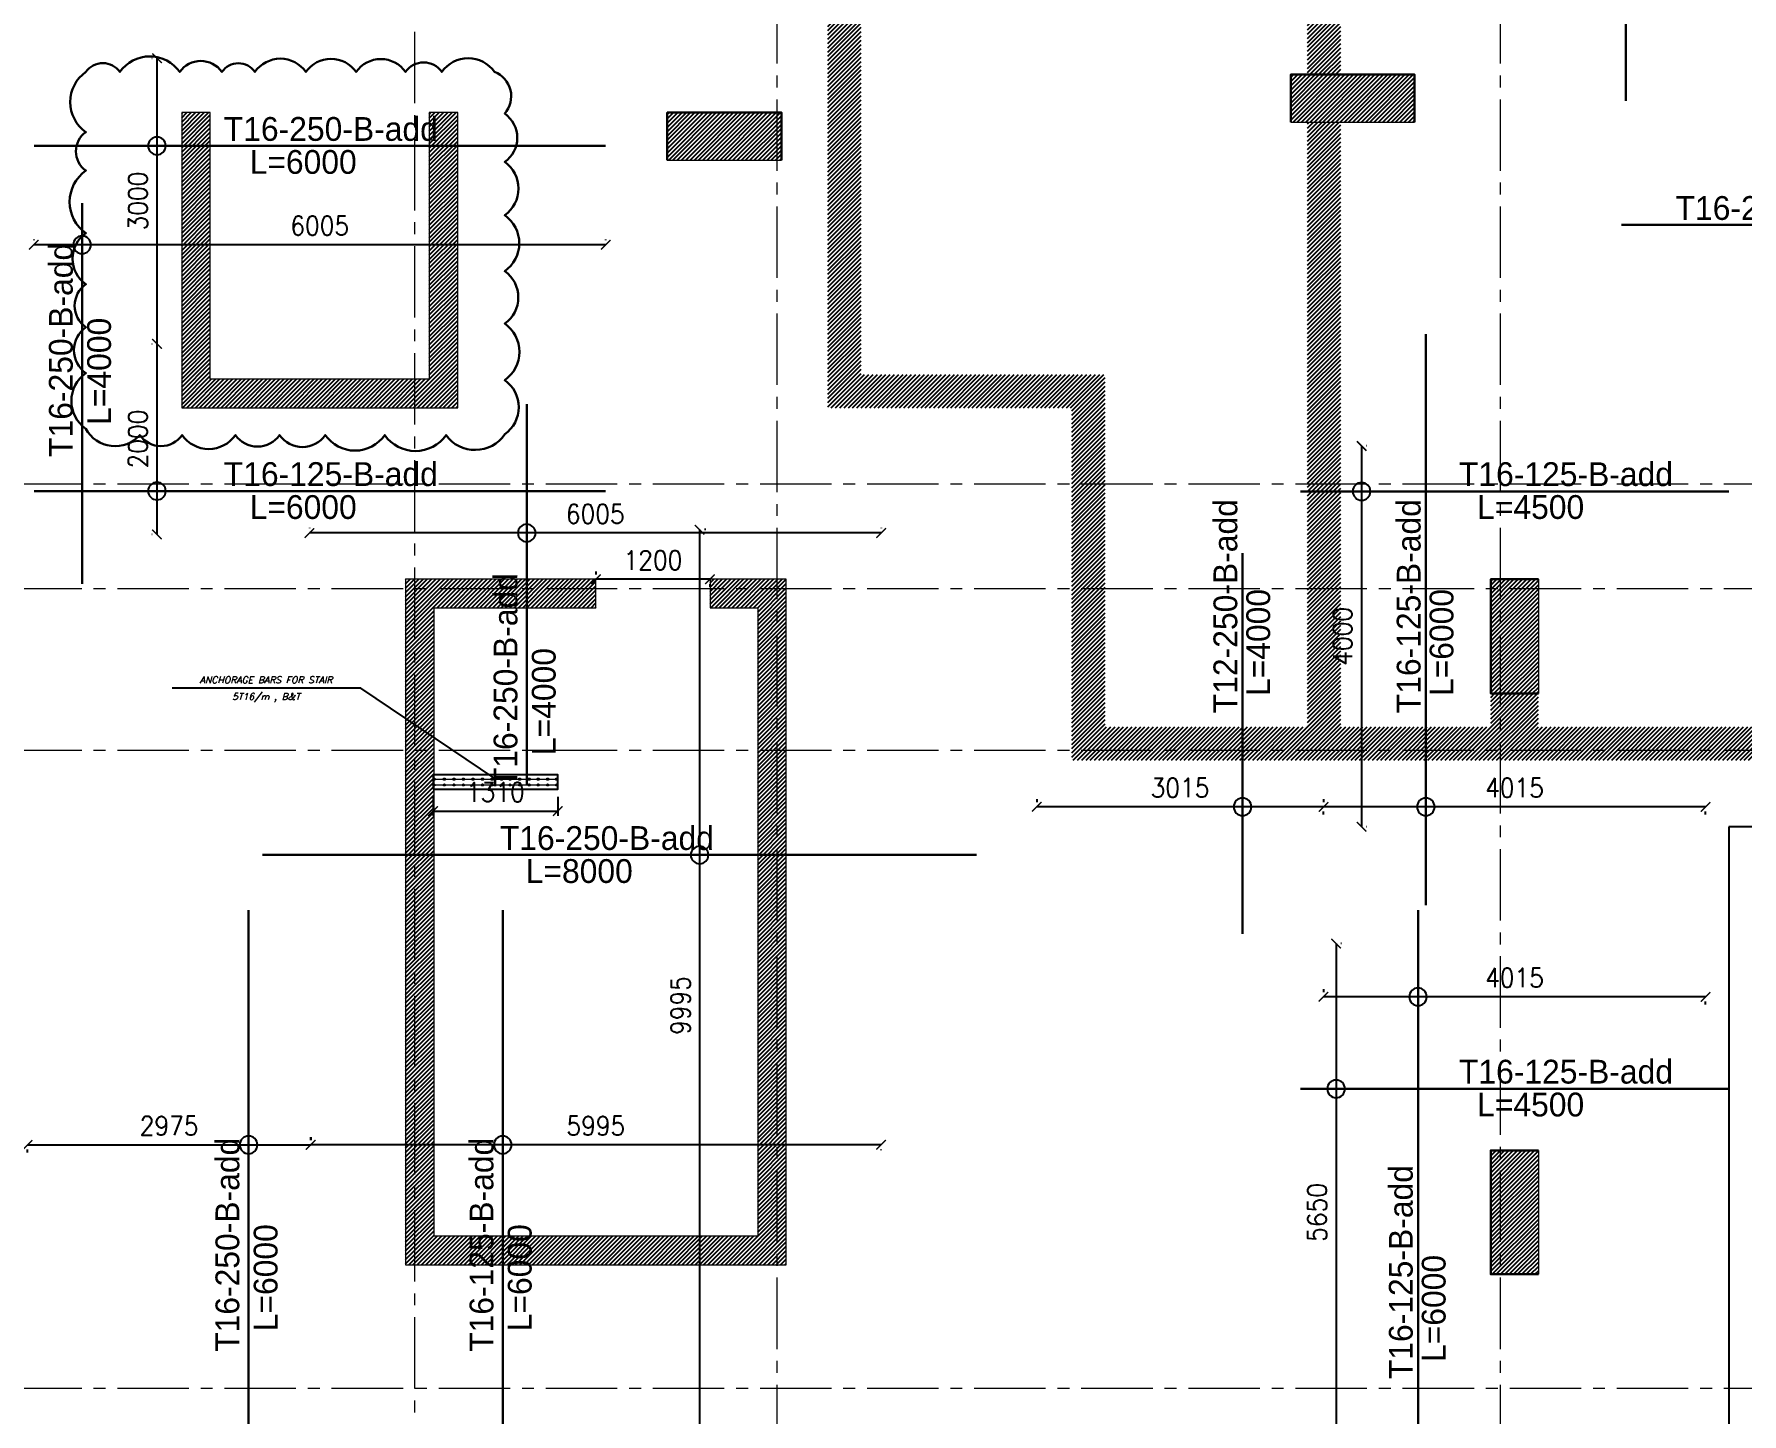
# Model space of a CAD drawing. Header units: millimetres. Extents: x -967280 to 3852, y 2833 to 1955156.
# Drawn here: x -728629 to -710691, y 386972 to 401462 of the extents above; entities that cross this region are included whole.
import ezdxf
from ezdxf.enums import TextEntityAlignment as Align

# ---------------------------------------------------------------- set-up
doc = ezdxf.new("R2010")
doc.units = ezdxf.units.MM
doc.header["$LTSCALE"] = 1000
doc.header["$PDMODE"] = 35
doc.header["$PDSIZE"] = 25
for name, pattern in [('$0$DASHED2', [0.375, 0.25, -0.125]), ('Columns_Structural070816$0$CENTER2', [1.125, 0.75, -0.125, 0.125, -0.125]), ('HRZN_Line-Ptrn-Sold', [9144001.0, 9144000.0, -1]), ('Overhead', [3.96875, 2.38125, -1.5875])]:
    doc.linetypes.add(name, pattern=pattern)
for name, color, linetype, lineweight in [('00-EG-Text', 3, 'Continuous', 0), ('A-STAIR', 1, 'HRZN_Line-Ptrn-Sold', 13), ('S - column', 6, 'Continuous', 60), ('ST-000-AXIS', 9, 'Columns_Structural070816$0$CENTER2', 9), ('ST-203-SLAB-TXT', 7, 'Continuous', 30), ('ST-RFT-BOT', 2, '$0$DASHED2', 30)]:
    doc.layers.add(name, color=color, linetype=linetype, lineweight=lineweight)
for name, color, linetype in [('_N-DIM 3', 7, 'Continuous'), ('B05-FIRST FLOOR PLAN$0$STR_ROOF RFT$0$S-SYMB', 30, 'Continuous'), ('DXF BEAMS', 40, 'Continuous'), ('R.C. footing', 4, 'Continuous'), ('S - col hach', 1, 'Continuous'), ('S -Beams', 2, 'Continuous')]:
    doc.layers.add(name, color=color, linetype=linetype)
doc.styles.add('B05-FIRST FLOOR PLAN$0$T25-100', font='STENCIL.shx', dxfattribs={"height": 250})
doc.styles.add('E', font='ITALICC.shx')
doc.styles.add('TUNELNO', font='romans.shx', dxfattribs={"width": 0.9})
doc.dimstyles.new('Copy(2) of DSEC', dxfattribs={"dimtxt": 200, "dimasz": 100, "dimexe": 50, "dimexo": 80, "dimgap": 100, "dimtad": 1, "dimdec": 0, "dimrnd": 5, "dimzin": 0, "dimdsep": 46, "dimtxsty": 'TUNELNO', "dimblk": 'ARCHTICK', "dimcen": 0.09, "dimclrd": 1, "dimclre": 1, "dimclrt": 3, "dimadec": 0, "dimazin": 0, "dimtfac": 0.78125, "dimtdec": 0, "dimtix": 1, "dimtmove": 2, "dimatfit": 3, "dimldrblk": 'ARCHTICK', "dimfxl": 1, "dimtolj": 1, "dimtzin": 0, "dimarcsym": 0})
pattern_1 = [(45, (193250.144, -596912.31), (-22.4506403, 22.4506403), [])]

# ---------------------------------------------------------------- blocks, each defined once
blk = doc.blocks.new('FROM FOUNDATION TO UPPER LOWER BASEMENT_COLUMNS(new2)')
at = {"layer": 'S - col hach'}
h = blk.add_hatch(dxfattribs=at)
h.set_pattern_fill('ANSI31', color=256, scale=10)
h.set_pattern_definition([(45, (172750.148, -603312.31), (-22.4506403, 22.4506403), [])])
h.paths.add_polyline_path([(443599, 623740), (443599, 624240), (442299, 624240), (442299, 623740)])
h = blk.add_hatch(dxfattribs=at)
h.set_pattern_fill('ANSI31', color=256, scale=10)
h.set_pattern_definition(pattern_1)
h.paths.add_polyline_path([(433249, 623840), (433249, 621040), (430949, 621040), (430949, 623840), (430649, 623840), (430649, 620740), (433549, 620740), (433549, 623840)])
h = blk.add_hatch(dxfattribs=at)
h.set_pattern_fill('ANSI31', color=256, scale=10)
h.set_pattern_definition([(45, (167000.147, -603712.31), (-22.4506403, 22.4506403), [])])
h.paths.add_polyline_path([(436456, 623340), (436949, 623340), (436949, 623840), (435749, 623840), (435749, 623340)])
h = blk.add_hatch(dxfattribs=at)
h.set_pattern_fill('ANSI31', color=256, scale=10)
h.set_pattern_definition([(45, (907727.56, 223202.353), (-22.4506403, 22.4506403), [])])
h.paths.add_polyline_path([(436699, 618640), (436699, 612040), (433299, 612040), (433299, 618640), (434999, 618640), (434999, 618940), (432999, 618940), (432999, 611740), (436999, 611740), (436999, 618940), (436199, 618940), (436199, 618640)])
h = blk.add_hatch(dxfattribs=at)
h.set_pattern_fill('ANSI31', color=256, scale=10)
h.set_pattern_definition([(45, (-119733.897, -851549.915), (-22.4506403, 22.4506403), [])])
h.paths.add_polyline_path([(444899, 618940), (444399, 618940), (444399, 617740), (444899, 617740)])
h = blk.add_hatch(dxfattribs=at)
h.set_pattern_fill('ANSI31', color=256, scale=10)
h.set_pattern_definition(pattern_1)
h.paths.add_polyline_path([(444899, 611640), (444899, 612940), (444399, 612940), (444399, 611640)])
at = {"layer": 'S - column', "lineweight": 15}
for points in [[(442299, 623740), (443599, 623740), (443599, 624240), (442299, 624240)], [(433249, 623840), (433249, 621040), (430949, 621040), (430949, 623840), (430649, 623840), (430649, 620740), (433549, 620740), (433549, 623840)], [(435749, 623340), (436949, 623340), (436949, 623840), (435749, 623840)], [(436699, 612040), (433299, 612040), (433299, 618640), (434999, 618640), (434999, 618940), (432999, 618940), (432999, 611740), (436999, 611740), (436999, 618940), (436199, 618940), (436199, 618640), (436699, 618640)], [(444399, 617740), (444399, 618940), (444899, 618940), (444899, 617740)], [(444399, 611640), (444399, 612940), (444899, 612940), (444899, 611640)]]:
    blk.add_lwpolyline(points, close=True, dxfattribs=at)
at = {"layer": 'ST-RFT-BOT', "color": 7, "linetype": 'Continuous', "ltscale": 30}
for points in [[(443599, 623740), (443599, 624240), (442299, 624240), (442299, 623740)], [(435749, 623340), (435749, 623840), (436949, 623840), (436949, 623340)], [(444899, 618940), (444399, 618940), (444399, 617740), (444899, 617740)], [(444899, 612940), (444399, 612940), (444399, 611640), (444899, 611640)]]:
    blk.add_lwpolyline(points, dxfattribs=at)
blk = doc.blocks.new('_ArchTick')
at = {"color": 0, "linetype": 'ByBlock', "const_width": 0.15}
blk.add_lwpolyline([(-0.5, -0.5), (0.5, 0.5)], dxfattribs=at)
blk = doc.blocks.new('*D237')
at = {"layer": '_N-DIM 3', "color": 1, "lineweight": -2, "transparency": 16777216}
for p, q in [((-721639, 396258), (-721639, 386262)), ((-721573, 396258), (-721589, 396258)), ((-721713, 386262), (-721689, 386262))]:
    blk.add_line(p, q, dxfattribs=at)
at = {"layer": 'Defpoints', "color": 0, "transparency": 16777216}
for p in [(-721653, 396258), (-721639, 386262), (-721633, 386262)]:
    blk.add_point(p, dxfattribs=at)
at = {"layer": '_N-DIM 3', "color": 1, "lineweight": -2, "transparency": 16777216, "xscale": 100, "yscale": 100, "zscale": 100}
for p, rotation in [((-721639, 396258), 90), ((-721639, 386262), 270)]:
    blk.add_blockref('_ArchTick', p, dxfattribs=dict(at, rotation=rotation))
at = {"layer": '_N-DIM 3', "color": 3, "transparency": 16777216, "insert": (-721839, 391260), "char_height": 200, "attachment_point": 5, "rotation": 90, "style": 'TUNELNO'}
blk.add_mtext('\\A1;9995', dxfattribs=at)
blk = doc.blocks.new('*D238')
at = {"layer": '_N-DIM 3', "color": 1, "lineweight": -2, "transparency": 16777216}
for p, q in [((-727394, 398209), (-727389, 398209)), ((-727339, 398209), (-727339, 396209)), ((-727394, 396209), (-727389, 396209))]:
    blk.add_line(p, q, dxfattribs=at)
at = {"layer": 'Defpoints', "color": 0, "transparency": 16777216}
for p in [(-727314, 398209), (-727339, 396209), (-727314, 396209)]:
    blk.add_point(p, dxfattribs=at)
at = {"layer": '_N-DIM 3', "color": 1, "lineweight": -2, "transparency": 16777216, "xscale": 100, "yscale": 100, "zscale": 100}
for p, rotation in [((-727339, 398209), 90), ((-727339, 396209), 270)]:
    blk.add_blockref('_ArchTick', p, dxfattribs=dict(at, rotation=rotation))
at = {"layer": '_N-DIM 3', "color": 3, "transparency": 16777216, "insert": (-727539, 397209), "char_height": 200, "attachment_point": 5, "rotation": 90, "style": 'TUNELNO'}
blk.add_mtext('\\A1;2000', dxfattribs=at)
blk = doc.blocks.new('*D244')
at = {"layer": '_N-DIM 3', "color": 1, "lineweight": -2, "ltscale": 30, "transparency": 16777216}
for p, q in [((-725726, 389877), (-725726, 389847)), ((-719732, 389797), (-725726, 389797)), ((-719732, 389742), (-719732, 389747))]:
    blk.add_line(p, q, dxfattribs=at)
at = {"layer": 'Defpoints', "color": 0, "ltscale": 30, "transparency": 16777216}
for p in [(-725726, 389797), (-725726, 389797), (-719732, 389822)]:
    blk.add_point(p, dxfattribs=at)
at = {"layer": '_N-DIM 3', "color": 1, "lineweight": -2, "ltscale": 30, "transparency": 16777216, "xscale": 100, "yscale": 100, "zscale": 100, "rotation": 180}
blk.add_blockref('_ArchTick', (-725726, 389797), dxfattribs=at)
at = {"layer": '_N-DIM 3', "color": 1, "lineweight": -2, "ltscale": 30, "transparency": 16777216, "xscale": 100, "yscale": 100, "zscale": 100}
blk.add_blockref('_ArchTick', (-719732, 389797), dxfattribs=at)
at = {"layer": '_N-DIM 3', "color": 3, "ltscale": 30, "transparency": 16777216, "insert": (-722729, 389997), "char_height": 200, "attachment_point": 5, "style": 'TUNELNO'}
blk.add_mtext('\\A1;5995', dxfattribs=at)
blk = doc.blocks.new('*D252')
at = {"layer": '_N-DIM 3', "color": 1, "lineweight": -2, "ltscale": 30, "transparency": 16777216}
for p, q in [((-725738, 396278), (-725738, 396273)), ((-719732, 396278), (-719732, 396273)), ((-719732, 396223), (-725738, 396223))]:
    blk.add_line(p, q, dxfattribs=at)
at = {"layer": 'Defpoints', "color": 0, "ltscale": 30, "transparency": 16777216}
for p in [(-725738, 396223), (-725738, 396198), (-719732, 396198)]:
    blk.add_point(p, dxfattribs=at)
at = {"layer": '_N-DIM 3', "color": 1, "lineweight": -2, "ltscale": 30, "transparency": 16777216, "xscale": 100, "yscale": 100, "zscale": 100, "rotation": 180}
blk.add_blockref('_ArchTick', (-725738, 396223), dxfattribs=at)
at = {"layer": '_N-DIM 3', "color": 1, "lineweight": -2, "ltscale": 30, "transparency": 16777216, "xscale": 100, "yscale": 100, "zscale": 100}
blk.add_blockref('_ArchTick', (-719732, 396223), dxfattribs=at)
at = {"layer": '_N-DIM 3', "color": 3, "ltscale": 30, "transparency": 16777216, "insert": (-722735, 396423), "char_height": 200, "attachment_point": 5, "style": 'TUNELNO'}
blk.add_mtext('\\A1;6005', dxfattribs=at)
blk = doc.blocks.new('*D309')
at = {"layer": '_N-DIM 3', "color": 1, "lineweight": -2, "transparency": 16777216}
for p, q in [((-714953, 391912), (-714953, 386262)), ((-714898, 391912), (-714903, 391912)), ((-714898, 386262), (-714903, 386262))]:
    blk.add_line(p, q, dxfattribs=at)
at = {"layer": 'Defpoints', "color": 0, "transparency": 16777216}
for p in [(-714978, 391912), (-714978, 386262), (-714953, 386262)]:
    blk.add_point(p, dxfattribs=at)
at = {"layer": '_N-DIM 3', "color": 1, "lineweight": -2, "transparency": 16777216, "xscale": 100, "yscale": 100, "zscale": 100}
for p, rotation in [((-714953, 391912), 90), ((-714953, 386262), 270)]:
    blk.add_blockref('_ArchTick', p, dxfattribs=dict(at, rotation=rotation))
at = {"layer": '_N-DIM 3', "color": 3, "transparency": 16777216, "insert": (-715153, 389087), "char_height": 200, "attachment_point": 5, "rotation": 90, "style": 'TUNELNO'}
blk.add_mtext('\\A1;5650', dxfattribs=at)
blk = doc.blocks.new('*D310')
at = {"layer": '_N-DIM 3', "color": 1, "lineweight": -2, "ltscale": 30, "transparency": 16777216}
for p, q in [((-715085, 391432), (-715085, 391402)), ((-711072, 391352), (-715085, 391352)), ((-711072, 391272), (-711072, 391302))]:
    blk.add_line(p, q, dxfattribs=at)
at = {"layer": 'Defpoints', "color": 0, "ltscale": 30, "transparency": 16777216}
for p in [(-715085, 391352), (-715085, 391352), (-711072, 391352)]:
    blk.add_point(p, dxfattribs=at)
at = {"layer": '_N-DIM 3', "color": 1, "lineweight": -2, "ltscale": 30, "transparency": 16777216, "xscale": 100, "yscale": 100, "zscale": 100, "rotation": 180}
blk.add_blockref('_ArchTick', (-715085, 391352), dxfattribs=at)
at = {"layer": '_N-DIM 3', "color": 1, "lineweight": -2, "ltscale": 30, "transparency": 16777216, "xscale": 100, "yscale": 100, "zscale": 100}
blk.add_blockref('_ArchTick', (-711072, 391352), dxfattribs=at)
at = {"layer": '_N-DIM 3', "color": 3, "ltscale": 30, "transparency": 16777216, "insert": (-713079, 391552), "char_height": 200, "attachment_point": 5, "style": 'TUNELNO'}
blk.add_mtext('\\A1;4015', dxfattribs=at)
blk = doc.blocks.new('*D314')
at = {"layer": '_N-DIM 3', "color": 1, "lineweight": -2, "ltscale": 30, "transparency": 16777216}
for p, q in [((-728632, 399305), (-728632, 399300)), ((-722626, 399305), (-722626, 399300)), ((-722626, 399250), (-728632, 399250))]:
    blk.add_line(p, q, dxfattribs=at)
at = {"layer": 'Defpoints', "color": 0, "ltscale": 30, "transparency": 16777216}
for p in [(-728632, 399250), (-728632, 399225), (-722626, 399225)]:
    blk.add_point(p, dxfattribs=at)
at = {"layer": '_N-DIM 3', "color": 1, "lineweight": -2, "ltscale": 30, "transparency": 16777216, "xscale": 100, "yscale": 100, "zscale": 100, "rotation": 180}
blk.add_blockref('_ArchTick', (-728632, 399250), dxfattribs=at)
at = {"layer": '_N-DIM 3', "color": 1, "lineweight": -2, "ltscale": 30, "transparency": 16777216, "xscale": 100, "yscale": 100, "zscale": 100}
blk.add_blockref('_ArchTick', (-722626, 399250), dxfattribs=at)
at = {"layer": '_N-DIM 3', "color": 3, "ltscale": 30, "transparency": 16777216, "insert": (-725629, 399450), "char_height": 200, "attachment_point": 5, "style": 'TUNELNO'}
blk.add_mtext('\\A1;6005', dxfattribs=at)
blk = doc.blocks.new('*D330')
at = {"layer": '_N-DIM 3', "color": 1, "lineweight": -2, "ltscale": 30, "transparency": 16777216}
for p, q in [((-728698, 389797), (-725724, 389797)), ((-725724, 389877), (-725724, 389847)), ((-728698, 389717), (-728698, 389747))]:
    blk.add_line(p, q, dxfattribs=at)
at = {"layer": 'Defpoints', "color": 0, "ltscale": 30, "transparency": 16777216}
for p in [(-728698, 389797), (-725724, 389797), (-725724, 389797)]:
    blk.add_point(p, dxfattribs=at)
at = {"layer": '_N-DIM 3', "color": 1, "lineweight": -2, "ltscale": 30, "transparency": 16777216, "xscale": 100, "yscale": 100, "zscale": 100, "rotation": 180}
blk.add_blockref('_ArchTick', (-728698, 389797), dxfattribs=at)
at = {"layer": '_N-DIM 3', "color": 1, "lineweight": -2, "ltscale": 30, "transparency": 16777216, "xscale": 100, "yscale": 100, "zscale": 100}
blk.add_blockref('_ArchTick', (-725724, 389797), dxfattribs=at)
at = {"layer": '_N-DIM 3', "color": 3, "ltscale": 30, "transparency": 16777216, "insert": (-727211, 389997), "char_height": 200, "attachment_point": 5, "style": 'TUNELNO'}
blk.add_mtext('\\A1;2975', dxfattribs=at)
blk = doc.blocks.new('*D333')
at = {"layer": '_N-DIM 3', "color": 1, "lineweight": -2, "transparency": 16777216}
for p, q in [((-714685, 397137), (-714685, 393137)), ((-714630, 397137), (-714635, 397137)), ((-714630, 393137), (-714635, 393137))]:
    blk.add_line(p, q, dxfattribs=at)
at = {"layer": 'Defpoints', "color": 0, "transparency": 16777216}
for p in [(-714710, 397137), (-714710, 393137), (-714685, 393137)]:
    blk.add_point(p, dxfattribs=at)
at = {"layer": '_N-DIM 3', "color": 1, "lineweight": -2, "transparency": 16777216, "xscale": 100, "yscale": 100, "zscale": 100}
for p, rotation in [((-714685, 397137), 90), ((-714685, 393137), 270)]:
    blk.add_blockref('_ArchTick', p, dxfattribs=dict(at, rotation=rotation))
at = {"layer": '_N-DIM 3', "color": 3, "transparency": 16777216, "insert": (-714885, 395137), "char_height": 200, "attachment_point": 5, "rotation": 90, "style": 'TUNELNO'}
blk.add_mtext('\\A1;4000', dxfattribs=at)
blk = doc.blocks.new('*D334')
at = {"layer": '_N-DIM 3', "color": 1, "lineweight": -2, "ltscale": 30, "transparency": 16777216}
for p, q in [((-715085, 393427), (-715085, 393397)), ((-711072, 393347), (-715085, 393347)), ((-711072, 393267), (-711072, 393297))]:
    blk.add_line(p, q, dxfattribs=at)
at = {"layer": 'Defpoints', "color": 0, "ltscale": 30, "transparency": 16777216}
for p in [(-715085, 393347), (-715085, 393347), (-711072, 393347)]:
    blk.add_point(p, dxfattribs=at)
at = {"layer": '_N-DIM 3', "color": 1, "lineweight": -2, "ltscale": 30, "transparency": 16777216, "xscale": 100, "yscale": 100, "zscale": 100, "rotation": 180}
blk.add_blockref('_ArchTick', (-715085, 393347), dxfattribs=at)
at = {"layer": '_N-DIM 3', "color": 1, "lineweight": -2, "ltscale": 30, "transparency": 16777216, "xscale": 100, "yscale": 100, "zscale": 100}
blk.add_blockref('_ArchTick', (-711072, 393347), dxfattribs=at)
at = {"layer": '_N-DIM 3', "color": 3, "ltscale": 30, "transparency": 16777216, "insert": (-713079, 393547), "char_height": 200, "attachment_point": 5, "style": 'TUNELNO'}
blk.add_mtext('\\A1;4015', dxfattribs=at)
blk = doc.blocks.new('*D335')
at = {"layer": '_N-DIM 3', "color": 1, "lineweight": -2, "ltscale": 30, "transparency": 16777216}
for p, q in [((-718098, 393427), (-718098, 393397)), ((-715085, 393347), (-718098, 393347)), ((-715085, 393267), (-715085, 393297))]:
    blk.add_line(p, q, dxfattribs=at)
at = {"layer": 'Defpoints', "color": 0, "ltscale": 30, "transparency": 16777216}
for p in [(-718098, 393347), (-718098, 393347), (-715085, 393347)]:
    blk.add_point(p, dxfattribs=at)
at = {"layer": '_N-DIM 3', "color": 1, "lineweight": -2, "ltscale": 30, "transparency": 16777216, "xscale": 100, "yscale": 100, "zscale": 100, "rotation": 180}
blk.add_blockref('_ArchTick', (-718098, 393347), dxfattribs=at)
at = {"layer": '_N-DIM 3', "color": 1, "lineweight": -2, "ltscale": 30, "transparency": 16777216, "xscale": 100, "yscale": 100, "zscale": 100}
blk.add_blockref('_ArchTick', (-715085, 393347), dxfattribs=at)
at = {"layer": '_N-DIM 3', "color": 3, "ltscale": 30, "transparency": 16777216, "insert": (-716592, 393547), "char_height": 200, "attachment_point": 5, "style": 'TUNELNO'}
blk.add_mtext('\\A1;3015', dxfattribs=at)
blk = doc.blocks.new('*D336')
at = {"layer": '_N-DIM 3', "color": 1, "lineweight": -2, "transparency": 16777216}
for p, q in [((-727394, 401209), (-727389, 401209)), ((-727339, 401209), (-727339, 398209)), ((-727394, 398209), (-727389, 398209))]:
    blk.add_line(p, q, dxfattribs=at)
at = {"layer": 'Defpoints', "color": 0, "transparency": 16777216}
for p in [(-727314, 401209), (-727339, 398209), (-727314, 398209)]:
    blk.add_point(p, dxfattribs=at)
at = {"layer": '_N-DIM 3', "color": 1, "lineweight": -2, "transparency": 16777216, "xscale": 100, "yscale": 100, "zscale": 100}
for p, rotation in [((-727339, 401209), 90), ((-727339, 398209), 270)]:
    blk.add_blockref('_ArchTick', p, dxfattribs=dict(at, rotation=rotation))
at = {"layer": '_N-DIM 3', "color": 3, "transparency": 16777216, "insert": (-727539, 399709), "char_height": 200, "attachment_point": 5, "rotation": 90, "style": 'TUNELNO'}
blk.add_mtext('\\A1;3000', dxfattribs=at)
blk = doc.blocks.new('sm 12')
at = {"layer": 'S - col hach'}
h = blk.add_hatch(dxfattribs=at)
h.set_pattern_fill('ANSI31', color=256, scale=10)
h.set_pattern_definition([(45, (785574.697, -401549.418), (-22.4506403, 22.4506403), [])])
h.paths.add_polyline_path([(5475, 1988), (-5037, 1988), (-5037, -4012), (-2475, -4012), (-2475, -7712), (5475, -7712)])
h.paths.add_polyline_path([(0, 1638), (0, -512), (350, -512), (350, 1638), (5125, 1638), (5125, -7362), (2425, -7362), (2425, -7012), (1925, -7012), (1925, -7362), (350, -7362), (350, -1012), (0, -1012), (0, -7362), (-2125, -7362), (-2125, -3662), (-4687, -3662), (-4687, 1638)], flags=16)
at = {"layer": 'S -Beams', "const_width": 0.02}
blk.add_lwpolyline([(5475, 1988), (-5037, 1988), (-5037, -4012), (-2475, -4012), (-2475, -7712), (5475, -7712)], close=True, dxfattribs=at)
at = {"layer": 'S -Beams'}
blk.add_lwpolyline([(1925, -7362, 0, 0, 0), (350, -7362, 0, 0, 0), (350, -1012, 0, 0, 0), (0, -1012, 0.02, 0.02, 0), (0, -7362, 0.02, 0.02, 0), (-2125, -7362, 0.02, 0.02, 0), (-2125, -3662, 0.02, 0.02, 0), (-4687, -3662, 0.02, 0.02, 0), (-4687, 1638, 0.02, 0.02, 0), (0, 1638, 0.02, 0.02, 0), (0, -512, 0, 0, 0), (350, -512, 0, 0, 0), (350, 1638, 0, 0, 0), (5125, 1638, 0, 0, 0), (5125, -7362, 0, 0, 0), (2425, -7362, 0, 0, 0), (2425, -7012, 0, 0, 0), (1925, -7012, 0, 0, 0)], format="xyseb", close=True, dxfattribs=at)
blk = doc.blocks.new('*D1243')
at = {"layer": 'Defpoints', "color": 0, "linetype": 'Continuous', "ltscale": 30, "transparency": 16777216}
for p in [(-724439, 393532), (-723129, 393532), (-723129, 393301)]:
    blk.add_point(p, dxfattribs=at)
at = {"layer": 'ST-RFT-BOT', "color": 1, "linetype": 'Continuous', "lineweight": -2, "ltscale": 30, "transparency": 16777216}
for p, q in [((-724439, 393452), (-724439, 393251)), ((-723129, 393452), (-723129, 393251)), ((-724439, 393301), (-723129, 393301))]:
    blk.add_line(p, q, dxfattribs=at)
at = {"layer": 'ST-RFT-BOT', "color": 1, "linetype": 'Continuous', "lineweight": -2, "ltscale": 30, "transparency": 16777216, "xscale": 100, "yscale": 100, "zscale": 100, "rotation": 180}
blk.add_blockref('_ArchTick', (-724439, 393301), dxfattribs=at)
at = {"layer": 'ST-RFT-BOT', "color": 1, "linetype": 'Continuous', "lineweight": -2, "ltscale": 30, "transparency": 16777216, "xscale": 100, "yscale": 100, "zscale": 100}
blk.add_blockref('_ArchTick', (-723129, 393301), dxfattribs=at)
at = {"layer": 'ST-RFT-BOT', "color": 3, "linetype": 'Continuous', "ltscale": 30, "transparency": 16777216, "insert": (-723784, 393501), "char_height": 200, "attachment_point": 5, "style": 'TUNELNO'}
blk.add_mtext('\\A1;1310', dxfattribs=at)
blk = doc.blocks.new('*D353')
at = {"layer": 'Defpoints', "color": 0, "linetype": 'Continuous', "ltscale": 30, "transparency": 16777216}
for p in [(-722729, 395737), (-722729, 395737), (-721529, 395737)]:
    blk.add_point(p, dxfattribs=at)
at = {"layer": 'ST-RFT-BOT', "color": 1, "linetype": 'Continuous', "lineweight": -2, "ltscale": 30, "transparency": 16777216}
for p, q in [((-722729, 395817), (-722729, 395787)), ((-721529, 395737), (-722729, 395737)), ((-721529, 395657), (-721529, 395687))]:
    blk.add_line(p, q, dxfattribs=at)
at = {"layer": 'ST-RFT-BOT', "color": 1, "linetype": 'Continuous', "lineweight": -2, "ltscale": 30, "transparency": 16777216, "xscale": 100, "yscale": 100, "zscale": 100, "rotation": 180}
blk.add_blockref('_ArchTick', (-722729, 395737), dxfattribs=at)
at = {"layer": 'ST-RFT-BOT', "color": 1, "linetype": 'Continuous', "lineweight": -2, "ltscale": 30, "transparency": 16777216, "xscale": 100, "yscale": 100, "zscale": 100}
blk.add_blockref('_ArchTick', (-721529, 395737), dxfattribs=at)
at = {"layer": 'ST-RFT-BOT', "color": 3, "linetype": 'Continuous', "ltscale": 30, "transparency": 16777216, "insert": (-722129, 395937), "char_height": 200, "attachment_point": 5, "style": 'TUNELNO'}
blk.add_mtext('\\A1;1200', dxfattribs=at)
blk = doc.blocks.new('AXES-00')
at = {"layer": 'ST-000-AXIS'}
for p, q in [((533098.9, 695813.8), (533098.9, 750979.6)), ((536898.9, 750979.6), (536898.9, 695813.8)), ((544498.9, 750979.6), (544498.9, 695813.8)), ((575723.2, 719939.7), (505674.3, 719939.7)), ((575723.2, 718839.7), (505674.3, 718839.7)), ((575723.2, 717139.7), (505674.3, 717139.7)), ((575723.2, 710439.7), (505674.3, 710439.7))]:
    blk.add_line(p, q, dxfattribs=at)

msp = doc.modelspace()

# ---------------------------------------------------------------- hatches: boundary and pattern name
at = {"layer": 'DXF BEAMS', "transparency": 33554687}
h = msp.add_hatch(color=256, dxfattribs=at)
h.dxf.hatch_style = 1
edge = h.paths.add_edge_path()
edge.add_arc((-724428.4, 393637.4), 8, 0, 360)
h = msp.add_hatch(color=256, dxfattribs=at)
h.dxf.hatch_style = 1
edge = h.paths.add_edge_path()
edge.add_arc((-724428.4, 393577.4), 8, 0, 360)
h = msp.add_hatch(color=256, dxfattribs=at)
h.dxf.hatch_style = 1
edge = h.paths.add_edge_path()
edge.add_arc((-724319.4, 393637.4), 8, 0, 360)
h = msp.add_hatch(color=256, dxfattribs=at)
h.dxf.hatch_style = 1
edge = h.paths.add_edge_path()
edge.add_arc((-724319.4, 393577.4), 8, 0, 360)
h = msp.add_hatch(color=256, dxfattribs=at)
h.dxf.hatch_style = 1
edge = h.paths.add_edge_path()
edge.add_arc((-724219.4, 393637.4), 8, 0, 360)
h = msp.add_hatch(color=256, dxfattribs=at)
h.dxf.hatch_style = 1
edge = h.paths.add_edge_path()
edge.add_arc((-724219.4, 393577.4), 8, 0, 360)
h = msp.add_hatch(color=256, dxfattribs=at)
h.dxf.hatch_style = 1
edge = h.paths.add_edge_path()
edge.add_arc((-724119.4, 393637.4), 8, 0, 360)
h = msp.add_hatch(color=256, dxfattribs=at)
h.dxf.hatch_style = 1
edge = h.paths.add_edge_path()
edge.add_arc((-724119.4, 393577.4), 8, 0, 360)
h = msp.add_hatch(color=256, dxfattribs=at)
h.dxf.hatch_style = 1
edge = h.paths.add_edge_path()
edge.add_arc((-724019.4, 393637.4), 8, 0, 360)
h = msp.add_hatch(color=256, dxfattribs=at)
h.dxf.hatch_style = 1
edge = h.paths.add_edge_path()
edge.add_arc((-724019.4, 393577.4), 8, 0, 360)
h = msp.add_hatch(color=256, dxfattribs=at)
h.dxf.hatch_style = 1
edge = h.paths.add_edge_path()
edge.add_arc((-723919.4, 393637.4), 8, 0, 360)
h = msp.add_hatch(color=256, dxfattribs=at)
h.dxf.hatch_style = 1
edge = h.paths.add_edge_path()
edge.add_arc((-723919.4, 393577.4), 8, 0, 360)
h = msp.add_hatch(color=256, dxfattribs=at)
h.dxf.hatch_style = 1
edge = h.paths.add_edge_path()
edge.add_arc((-723819.4, 393637.4), 8, 0, 360)
h = msp.add_hatch(color=256, dxfattribs=at)
h.dxf.hatch_style = 1
edge = h.paths.add_edge_path()
edge.add_arc((-723819.4, 393577.4), 8, 0, 360)
h = msp.add_hatch(color=256, dxfattribs=at)
h.dxf.hatch_style = 1
edge = h.paths.add_edge_path()
edge.add_arc((-723719.4, 393637.4), 8, 0, 360)
h = msp.add_hatch(color=256, dxfattribs=at)
h.dxf.hatch_style = 1
edge = h.paths.add_edge_path()
edge.add_arc((-723719.4, 393577.4), 8, 0, 360)
h = msp.add_hatch(color=256, dxfattribs=at)
h.dxf.hatch_style = 1
edge = h.paths.add_edge_path()
edge.add_arc((-723629.4, 393637.4), 8, 0, 360)
h = msp.add_hatch(color=256, dxfattribs=at)
h.dxf.hatch_style = 1
edge = h.paths.add_edge_path()
edge.add_arc((-723629.4, 393577.4), 8, 0, 360)
h = msp.add_hatch(color=256, dxfattribs=at)
h.dxf.hatch_style = 1
edge = h.paths.add_edge_path()
edge.add_arc((-723529.4, 393637.4), 8, 0, 360)
h = msp.add_hatch(color=256, dxfattribs=at)
h.dxf.hatch_style = 1
edge = h.paths.add_edge_path()
edge.add_arc((-723529.4, 393577.4), 8, 0, 360)
h = msp.add_hatch(color=256, dxfattribs=at)
h.dxf.hatch_style = 1
edge = h.paths.add_edge_path()
edge.add_arc((-723429.4, 393637.4), 8, 0, 360)
h = msp.add_hatch(color=256, dxfattribs=at)
h.dxf.hatch_style = 1
edge = h.paths.add_edge_path()
edge.add_arc((-723429.4, 393577.4), 8, 0, 360)
h = msp.add_hatch(color=256, dxfattribs=at)
h.dxf.hatch_style = 1
edge = h.paths.add_edge_path()
edge.add_arc((-723334.4, 393637.4), 8, 0, 360)
h = msp.add_hatch(color=256, dxfattribs=at)
h.dxf.hatch_style = 1
edge = h.paths.add_edge_path()
edge.add_arc((-723334.4, 393577.4), 8, 0, 360)
h = msp.add_hatch(color=256, dxfattribs=at)
h.dxf.hatch_style = 1
edge = h.paths.add_edge_path()
edge.add_arc((-723234.4, 393637.4), 8, 0, 360)
h = msp.add_hatch(color=256, dxfattribs=at)
h.dxf.hatch_style = 1
edge = h.paths.add_edge_path()
edge.add_arc((-723234.4, 393577.4), 8, 0, 360)
h = msp.add_hatch(color=256, dxfattribs=at)
h.dxf.hatch_style = 1
edge = h.paths.add_edge_path()
edge.add_arc((-723139.4, 393637.4), 8, 0, 360)
h = msp.add_hatch(color=256, dxfattribs=at)
h.dxf.hatch_style = 1
edge = h.paths.add_edge_path()
edge.add_arc((-723139.4, 393577.4), 8, 0, 360)

# ---------------------------------------------------------------- linework, layer by layer
at = {"layer": 'A-STAIR', "linetype": 'Overhead'}
for p, q in [((-724438.7, 393637.4), (-723128.7, 393637.4)), ((-724438.7, 393577.4), (-723128.7, 393577.4))]:
    msp.add_line(p, q, dxfattribs=at)
at = {"layer": 'B05-FIRST FLOOR PLAN$0$STR_ROOF RFT$0$S-SYMB', "extrusion": (0, 0, -1)}
for centre in [(727339.1, 400288.6), (728125.7, 399249.7), (727339.1, 396663.8), (714685.2, 396660.2), (723455, 396222.8), (715935.7, 393346.9), (714010.3, 393346.8), (721638.8, 392841), (714092.7, 391351.9), (714952.9, 390384.9), (726376.5, 389796.6), (723707.3, 389796.6)]:
    msp.add_circle(centre, 92.8, dxfattribs=at)
at = {"layer": 'DXF BEAMS', "color": 3, "elevation": 0}
msp.add_lwpolyline([(-723778.7, 393637.4), (-725197.6, 394594.1), (-727178.3, 394594.1)], dxfattribs=at)
at = {"layer": 'DXF BEAMS'}
msp.add_lwpolyline([(-724438.7, 393532.4), (-723128.7, 393532.4), (-723128.7, 393682.4), (-724438.7, 393682.4)], close=True, dxfattribs=at)
for centre in [(-724428.4, 393637.4), (-724428.4, 393577.4), (-724319.4, 393637.4), (-724319.4, 393577.4), (-724219.4, 393637.4), (-724219.4, 393577.4), (-724119.4, 393637.4), (-724119.4, 393577.4), (-724019.4, 393637.4), (-724019.4, 393577.4), (-723919.4, 393637.4), (-723919.4, 393577.4), (-723819.4, 393637.4), (-723819.4, 393577.4), (-723719.4, 393637.4), (-723719.4, 393577.4), (-723629.4, 393637.4), (-723629.4, 393577.4), (-723529.4, 393637.4), (-723529.4, 393577.4), (-723429.4, 393637.4), (-723429.4, 393577.4), (-723334.4, 393637.4), (-723334.4, 393577.4), (-723234.4, 393637.4), (-723234.4, 393577.4), (-723139.4, 393637.4), (-723139.4, 393577.4)]:
    msp.add_circle(centre, 8, dxfattribs=at)
at = {"layer": 'R.C. footing'}
msp.add_lwpolyline([(-710828.7, 393137.4), (-710828.7, 386262.3), (-734632, 386262.3), (-734632, 414787.3), (-710828.7, 414787.3), (-710828.7, 404237.4), (-706038.1, 404237.4), (-706038.1, 396837.4), (-709078.7, 396837.4), (-709078.7, 393137.4)], close=True, dxfattribs=at)
at = {"layer": 'ST-RFT-BOT', "ltscale": 30}
for p, q in [((-722628.7, 400288.6), (-728628.7, 400288.6)), ((-728125.7, 395687.5), (-728125.7, 399687.5)), ((-707953.7, 399458.3), (-711953.7, 399458.3)), ((-723455, 393575.6), (-723455, 397575.6)), ((-722628.7, 396663.8), (-728628.7, 396663.8)), ((-718728.7, 392841.1), (-726728.7, 392841.1)), ((-726376.5, 392262.3), (-726376.5, 386262.3)), ((-723707.3, 392262.3), (-723707.3, 386262.3))]:
    msp.add_line(p, q, dxfattribs=at)
for points in [[(-711908.1, 405260.8), (-711908.1, 405260.8), (-711908.1, 405260.8), (-711908.1, 400760.8)], [(-714010.3, 392312.4), (-714010.3, 398312.4)], [(-715328.7, 396660.2), (-710828.7, 396660.2)], [(-715935.7, 392012.4), (-715935.7, 396012.4)], [(-714092.7, 386262.4), (-714092.7, 392262.4)], [(-715328.7, 390384.9), (-710828.7, 390384.9)]]:
    msp.add_lwpolyline(points, dxfattribs=at)
at = {"layer": 'ST-RFT-BOT', "color": 5, "linetype": 'Continuous'}
msp.add_lwpolyline([(-728085.9, 401065.2, 0.5205671), (-728085.9, 400433.1, 0.5205671), (-728085.9, 400028.7, 0.5205671), (-728085.9, 399371.8, 0.5205671), (-728085.9, 398835.4, 0.5205671), (-728085.9, 398383.8, 0.5205671), (-728085.9, 397901.7, 0.5205671), (-728085.9, 397317.6, 0.5205671), (-727519.1, 397250.7, 0.5205671), (-727075.2, 397250.7, 0.5205671), (-726515, 397250.7, 0.5205671), (-726051.1, 397250.7, 0.5205671), (-725570.6, 397250.7, 0.5205671), (-724945.4, 397250.7, 0.5205671), (-724302.3, 397250.7, 0.5205671), (-723686.4, 397259.5, 0.5205671), (-723686.4, 397827.2, 0.5205671), (-723686.4, 398422.4, 0.5205671), (-723686.4, 398972.2, 0.5205671), (-723686.4, 399560.2, 0.5205671), (-723686.4, 400120, 0.5205671), (-723686.4, 400627.2, 0.5205671), (-723793.4, 401065.2, 0.5205671), (-724346.6, 401065.2, 0.5205671), (-724727.9, 401065.2, 0.5205671), (-725247.1, 401065.2, 0.5205671), (-725775, 401065.2, 0.5205671), (-726310, 401065.2, 0.5205671), (-726657.4, 401065.2, 0.5205671), (-727099.6, 401065.2, 0.5205671), (-727728.4, 401065.2, 0.5205671)], format="xyb", close=True, dxfattribs=at)

# ---------------------------------------------------------------- block references
at = {"layer": '_N-DIM 3', "color": 6, "linetype": 'Continuous', "ltscale": 30}
msp.add_blockref('AXES-00', (-1257727.6, -323202.4), dxfattribs=at)
at = {"layer": 'S - column'}
msp.add_blockref('FROM FOUNDATION TO UPPER LOWER BASEMENT_COLUMNS(new2)', (-1157727.6, -223202.4), dxfattribs=at)
at = {"layer": 'ST-RFT-BOT', "color": 3, "linetype": 'Continuous'}
msp.add_blockref('sm 12', (-715253.7, 401549.4), dxfattribs=at)

# ---------------------------------------------------------------- texts
at = {"layer": '00-EG-Text', "color": 4, "style": 'E'}
for s, p in [('ANCHORAGE BARS FOR STAIR', (-726193.7, 394623.3)), ('5T16/m , B&T', (-726193.9, 394447.9))]:
    msp.add_text(s, height=71.278, dxfattribs=at).set_placement(p, align=Align.BOTTOM_CENTER)
at = {"layer": 'ST-203-SLAB-TXT', "color": 6, "style": 'B05-FIRST FLOOR PLAN$0$T25-100'}
for s, p in [('T16-250-B-add', (-726637, 400341.4)), ('L=6000', (-726365.6, 399995)), ('T16-250-B-add', (-711387.1, 399511)), ('T16-125-B-add', (-726637, 396716.6)), ('T16-125-B-add', (-713662.8, 396715.8)), ('L=6000', (-726365.6, 396370.2)), ('L=4500', (-713471.7, 396370.5)), ('T16-250-B-add', (-723737, 392893.9)), ('L=8000', (-723465.6, 392547.5)), ('T16-125-B-add', (-713662.7, 390440.5)), ('L=4500', (-713471.7, 390095.2))]:
    msp.add_text(s, height=250, dxfattribs=at).set_placement(p)
for s, p in [('T16-250-B-add', (-728223.5, 397021.7)), ('L=4000', (-727821.8, 397358.4)), ('T12-250-B-add', (-715991.3, 394329.9)), ('T16-125-B-add', (-714065.9, 394329.8)), ('T16-250-B-add', (-723552.8, 393553.3)), ('L=4000', (-715646.1, 394510.2)), ('L=6000', (-713720.7, 394510.1)), ('L=4000', (-723151.1, 393889.9)), ('T16-250-B-add', (-726474.3, 387622.8)), ('T16-125-B-add', (-723805, 387622.8)), ('T16-125-B-add', (-714148.2, 387335.9)), ('L=6000', (-726072.6, 387838.8)), ('L=6000', (-723403.4, 387838.8)), ('L=6000', (-713803, 387516.3))]:
    msp.add_text(s, height=250, rotation=90, dxfattribs=at).set_placement(p)

# ---------------------------------------------------------------- dimensions: what is measured, and where the dimension line sits
at = {"layer": '_N-DIM 3', "color": 7}
for base, p1, p2, picture, middle in [((-727339.2, 398208.5), (-727314.4, 401208.5), (-727314.4, 398208.5), '*D336', (-727539.2, 399708.5)), ((-727339.1, 396208.5), (-727314.3, 398208.5), (-727314.3, 396208.5), '*D238', (-727539.1, 397208.5)), ((-714685.2, 393137.3), (-714710, 397137.4), (-714710, 393137.3), '*D333', (-714885.2, 395137.4)), ((-721638.8, 386262.3), (-721652.8, 396257.6), (-721632.9, 386262.3), '*D237', (-721838.8, 391259.9)), ((-714952.9, 386262.3), (-714977.7, 391912.4), (-714977.7, 386262.3), '*D309', (-715152.9, 389087.4))]:
    dim = msp.add_linear_dim(base=base, p1=p1, p2=p2, angle=90, dimstyle='Copy(2) of DSEC', dxfattribs=at)
    dim.commit()
    dim.dimension.update_dxf_attribs({"geometry": picture, "text_midpoint": middle})
at = {"layer": '_N-DIM 3', "ltscale": 30}
for base, p1, p2, picture, middle in [((-728631.7, 399249.6), (-722625.7, 399224.6), (-728631.7, 399224.6), '*D314', (-725628.7, 399449.6)), ((-725737.5, 396222.7), (-719731.5, 396197.7), (-725737.5, 396197.7), '*D252', (-722734.5, 396422.7)), ((-725723.9, 389796.7), (-728697.7, 389796.8), (-725723.9, 389796.7), '*D330', (-727210.8, 389996.7)), ((-725725.8, 389796.7), (-719731.5, 389821.7), (-725725.8, 389796.7), '*D244', (-722728.7, 389996.7))]:
    dim = msp.add_linear_dim(base=base, p1=p1, p2=p2, dimstyle='Copy(2) of DSEC', dxfattribs=at)
    dim.commit()
    dim.dimension.update_dxf_attribs({"geometry": picture, "text_midpoint": middle})
for base, p1, p2, picture, middle in [((-718098.4, 393346.8), (-715085.3, 393346.9), (-718098.4, 393346.8), '*D335', (-716591.8, 393546.8)), ((-715085.3, 393346.7), (-711072.1, 393346.8), (-715085.3, 393346.7), '*D334', (-713078.7, 393546.7)), ((-715085.3, 391351.8), (-711072.1, 391351.9), (-715085.3, 391351.8), '*D310', (-713078.7, 391551.8))]:
    dim = msp.add_linear_dim(base=base, p1=p1, p2=p2, angle=180, dimstyle='Copy(2) of DSEC', dxfattribs=at)
    dim.commit()
    dim.dimension.update_dxf_attribs({"geometry": picture, "text_midpoint": middle})
at = {"layer": 'ST-RFT-BOT', "color": 3, "linetype": 'Continuous', "ltscale": 30}
for base, p1, p2, picture, middle in [((-722728.7, 395737.4), (-721528.7, 395737.4), (-722728.7, 395737.4), '*D353', (-722128.7, 395937.4)), ((-723128.7, 393301), (-724438.7, 393532.4), (-723128.7, 393532.4), '*D1243', (-723783.7, 393501))]:
    dim = msp.add_linear_dim(base=base, p1=p1, p2=p2, dimstyle='Copy(2) of DSEC', dxfattribs=at)
    dim.commit()
    dim.dimension.update_dxf_attribs({"geometry": picture, "text_midpoint": middle})

doc.saveas('drawing.dxf')
